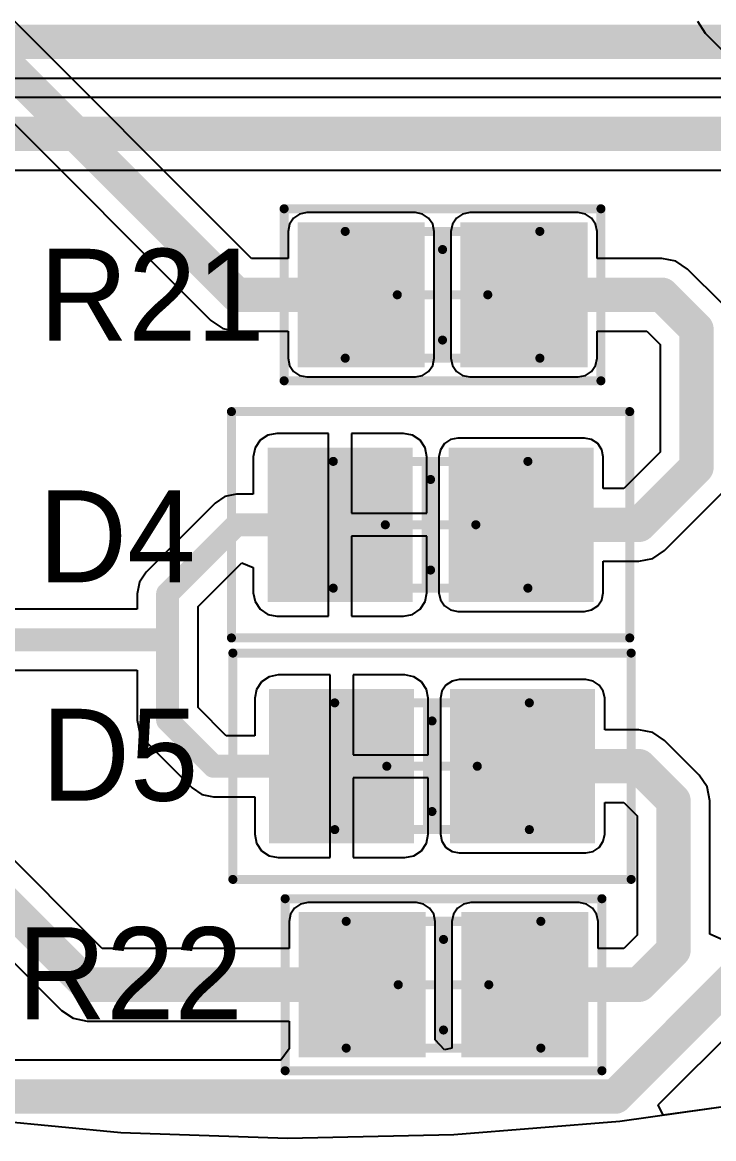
# Model space of a CAD drawing. Header units: millimetres. Extents: x 0.11 to 2.34, y 0.1 to 2.58.
# Drawn here: x 1.2268 to 1.5275, y 0.0981 to 0.5835 of the extents above; entities that cross this region are included whole.
import ezdxf

# ---------------------------------------------------------------- set-up
doc = ezdxf.new("R2010")
doc.units = ezdxf.units.MM
doc.header["$MEASUREMENT"] = 0
for name, color, linetype in [('BottomLayer', 5, 'Continuous'), ('Mechanical13', 56, 'Continuous'), ('Mechanical15', 56, 'Continuous'), ('TopLayer', 1, 'Continuous'), ('TopOverlay', 2, 'Continuous'), ('TopPaste', 8, 'Continuous'), ('TopSolder', 216, 'Continuous')]:
    doc.layers.add(name, color=color, linetype=linetype)

# ---------------------------------------------------------------- blocks, each defined once
blk = doc.blocks.new('6_0805_N_48')
at = {"layer": 'Mechanical13', "const_width": 0.00394}
for points in [[(-0.04232, 0.02756), (-0.04232, -0.02756)], [(0.04232, 0.02756), (-0.04232, 0.02756)], [(0.04232, 0.02756), (0.04232, -0.02756)], [(0.04232, -0.02756), (-0.04232, -0.02756)]]:
    blk.add_lwpolyline(points, dxfattribs=at)
at = {"layer": 'Mechanical13', "const_width": 0.00197}
for points in [[(-0.04331, 0.02756, 1), (-0.04134, 0.02756, 1)], [(-0.04331, 0.02756, 1), (-0.04134, 0.02756, 1)], [(0.04134, 0.02756, 1), (0.04331, 0.02756, 1)], [(0.04134, 0.02756, 1), (0.04331, 0.02756, 1)], [(-0.04331, -0.02756, 1), (-0.04134, -0.02756, 1)], [(-0.04331, -0.02756, 1), (-0.04134, -0.02756, 1)], [(0.04134, -0.02756, 1), (0.04331, -0.02756, 1)], [(0.04134, -0.02756, 1), (0.04331, -0.02756, 1)]]:
    blk.add_lwpolyline(points, format="xyb", close=True, dxfattribs=at)
at = {"layer": 'Mechanical15', "const_width": 0.00394}
for points in [[(-0.0689, 0.0374), (-0.0689, -0.0374)], [(0.0689, 0.0374), (-0.0689, 0.0374)], [(0.0689, 0.0374), (0.0689, -0.0374)], [(0, 0.01969), (0, -0.01969)], [(0.01969, 0), (-0.01969, 0)], [(0.0689, -0.0374), (-0.0689, -0.0374)]]:
    blk.add_lwpolyline(points, dxfattribs=at)
at = {"layer": 'Mechanical15', "const_width": 0.00197}
for points in [[(-0.06988, 0.0374, 1), (-0.06791, 0.0374, 1)], [(-0.06988, 0.0374, 1), (-0.06791, 0.0374, 1)], [(0.06791, 0.0374, 1), (0.06988, 0.0374, 1)], [(0.06791, 0.0374, 1), (0.06988, 0.0374, 1)], [(-0.00098, 0.01969, 1), (0.00098, 0.01969, 1)], [(-0.02067, 0, 1), (-0.0187, 0, 1)], [(0.0187, 0, 1), (0.02067, 0, 1)], [(-0.00098, -0.01969, 1), (0.00098, -0.01969, 1)], [(-0.06988, -0.0374, 1), (-0.06791, -0.0374, 1)], [(-0.06988, -0.0374, 1), (-0.06791, -0.0374, 1)], [(0.06791, -0.0374, 1), (0.06988, -0.0374, 1)], [(0.06791, -0.0374, 1), (0.06988, -0.0374, 1)]]:
    blk.add_lwpolyline(points, format="xyb", close=True, dxfattribs=at)
at = {"layer": 'TopLayer'}
for points in [[(-0.01181, -0.02756), (-0.01181, 0.02756), (-0.05906, -0.02756), (-0.05906, 0.02756)], [(0.05906, -0.02756), (0.05906, 0.02756), (0.01181, -0.02756), (0.01181, 0.02756)]]:
    blk.add_solid(points, dxfattribs=at)
at = {"layer": 'TopOverlay', "const_width": 0.00787}
blk.add_lwpolyline([(0, 0.02362), (0, -0.02362)], dxfattribs=at)
at = {"layer": 'TopOverlay', "const_width": 0.00394}
for points in [[(-0.00197, 0.02362, 1), (0.00197, 0.02362, 1)], [(-0.00197, -0.02362, 1), (0.00197, -0.02362, 1)]]:
    blk.add_lwpolyline(points, format="xyb", close=True, dxfattribs=at)
at = {"layer": 'TopPaste'}
for points in [[(-0.01181, -0.02756), (-0.01181, 0.02756), (-0.05906, -0.02756), (-0.05906, 0.02756)], [(0.05906, -0.02756), (0.05906, 0.02756), (0.01181, -0.02756), (0.01181, 0.02756)]]:
    blk.add_solid(points, dxfattribs=at)
at = {"layer": 'TopSolder'}
for points in [[(-0.00781, -0.03156), (-0.00781, 0.03156), (-0.06305, -0.03156), (-0.06305, 0.03156)], [(0.06306, -0.03156), (0.06306, 0.03156), (0.00781, -0.03156), (0.00781, 0.03156)]]:
    blk.add_solid(points, dxfattribs=at)
blk = doc.blocks.new('6_0805_N_49')
at = {"layer": 'Mechanical13', "const_width": 0.00394}
for points in [[(-0.04232, 0.02756), (-0.04232, -0.02756)], [(0.04232, 0.02756), (-0.04232, 0.02756)], [(0.04232, 0.02756), (0.04232, -0.02756)], [(0.04232, -0.02756), (-0.04232, -0.02756)]]:
    blk.add_lwpolyline(points, dxfattribs=at)
at = {"layer": 'Mechanical13', "const_width": 0.00197}
for points in [[(-0.04331, 0.02756, 1), (-0.04134, 0.02756, 1)], [(-0.04331, 0.02756, 1), (-0.04134, 0.02756, 1)], [(0.04134, 0.02756, 1), (0.04331, 0.02756, 1)], [(0.04134, 0.02756, 1), (0.04331, 0.02756, 1)], [(-0.04331, -0.02756, 1), (-0.04134, -0.02756, 1)], [(-0.04331, -0.02756, 1), (-0.04134, -0.02756, 1)], [(0.04134, -0.02756, 1), (0.04331, -0.02756, 1)], [(0.04134, -0.02756, 1), (0.04331, -0.02756, 1)]]:
    blk.add_lwpolyline(points, format="xyb", close=True, dxfattribs=at)
at = {"layer": 'Mechanical15', "const_width": 0.00394}
for points in [[(-0.0689, 0.0374), (-0.0689, -0.0374)], [(0.0689, 0.0374), (-0.0689, 0.0374)], [(0.0689, 0.0374), (0.0689, -0.0374)], [(0, 0.01969), (0, -0.01969)], [(0.01969, 0), (-0.01969, 0)], [(0.0689, -0.0374), (-0.0689, -0.0374)]]:
    blk.add_lwpolyline(points, dxfattribs=at)
at = {"layer": 'Mechanical15', "const_width": 0.00197}
for points in [[(-0.06988, 0.0374, 1), (-0.06791, 0.0374, 1)], [(-0.06988, 0.0374, 1), (-0.06791, 0.0374, 1)], [(0.06791, 0.0374, 1), (0.06988, 0.0374, 1)], [(0.06791, 0.0374, 1), (0.06988, 0.0374, 1)], [(-0.00098, 0.01969, 1), (0.00098, 0.01969, 1)], [(-0.02067, 0, 1), (-0.0187, 0, 1)], [(0.0187, 0, 1), (0.02067, 0, 1)], [(-0.00098, -0.01969, 1), (0.00098, -0.01969, 1)], [(-0.06988, -0.0374, 1), (-0.06791, -0.0374, 1)], [(-0.06988, -0.0374, 1), (-0.06791, -0.0374, 1)], [(0.06791, -0.0374, 1), (0.06988, -0.0374, 1)], [(0.06791, -0.0374, 1), (0.06988, -0.0374, 1)]]:
    blk.add_lwpolyline(points, format="xyb", close=True, dxfattribs=at)
at = {"layer": 'TopLayer'}
for points in [[(-0.01181, -0.02756), (-0.01181, 0.02756), (-0.05906, -0.02756), (-0.05906, 0.02756)], [(0.05906, -0.02756), (0.05906, 0.02756), (0.01181, -0.02756), (0.01181, 0.02756)]]:
    blk.add_solid(points, dxfattribs=at)
at = {"layer": 'TopOverlay', "const_width": 0.00787}
blk.add_lwpolyline([(0, 0.02362), (0, -0.02362)], dxfattribs=at)
at = {"layer": 'TopOverlay', "const_width": 0.00394}
for points in [[(-0.00197, 0.02362, 1), (0.00197, 0.02362, 1)], [(-0.00197, -0.02362, 1), (0.00197, -0.02362, 1)]]:
    blk.add_lwpolyline(points, format="xyb", close=True, dxfattribs=at)
at = {"layer": 'TopPaste'}
for points in [[(-0.01181, -0.02756), (-0.01181, 0.02756), (-0.05906, -0.02756), (-0.05906, 0.02756)], [(0.05906, -0.02756), (0.05906, 0.02756), (0.01181, -0.02756), (0.01181, 0.02756)]]:
    blk.add_solid(points, dxfattribs=at)
at = {"layer": 'TopSolder'}
for points in [[(-0.00781, -0.03156), (-0.00781, 0.03156), (-0.06305, -0.03156), (-0.06305, 0.03156)], [(0.06306, -0.03156), (0.06306, 0.03156), (0.00781, -0.03156), (0.00781, 0.03156)]]:
    blk.add_solid(points, dxfattribs=at)
blk = doc.blocks.new('6_0805_M_58')
at = {"layer": 'Mechanical13', "const_width": 0.00394}
for points in [[(-0.04232, 0.02756), (-0.04232, -0.02756)], [(0.04232, 0.02756), (-0.04232, 0.02756)], [(0.04232, 0.02756), (0.04232, -0.02756)], [(0.04232, -0.02756), (-0.04232, -0.02756)]]:
    blk.add_lwpolyline(points, dxfattribs=at)
at = {"layer": 'Mechanical13', "const_width": 0.00197}
for points in [[(-0.04331, 0.02756, 1), (-0.04134, 0.02756, 1)], [(-0.04331, 0.02756, 1), (-0.04134, 0.02756, 1)], [(0.04134, 0.02756, 1), (0.04331, 0.02756, 1)], [(0.04134, 0.02756, 1), (0.04331, 0.02756, 1)], [(-0.04331, -0.02756, 1), (-0.04134, -0.02756, 1)], [(-0.04331, -0.02756, 1), (-0.04134, -0.02756, 1)], [(0.04134, -0.02756, 1), (0.04331, -0.02756, 1)], [(0.04134, -0.02756, 1), (0.04331, -0.02756, 1)]]:
    blk.add_lwpolyline(points, format="xyb", close=True, dxfattribs=at)
at = {"layer": 'Mechanical15', "const_width": 0.00394}
for points in [[(-0.08661, 0.04921), (-0.08661, -0.04921)], [(0.08661, 0.04921), (-0.08661, 0.04921)], [(0.08661, 0.04921), (0.08661, -0.04921)], [(0, 0.01969), (0, -0.01969)], [(0.01969, 0), (-0.01969, 0)], [(0.08661, -0.04921), (-0.08661, -0.04921)]]:
    blk.add_lwpolyline(points, dxfattribs=at)
at = {"layer": 'Mechanical15', "const_width": 0.00197}
for points in [[(-0.0876, 0.04921, 1), (-0.08563, 0.04921, 1)], [(-0.0876, 0.04921, 1), (-0.08563, 0.04921, 1)], [(0.08563, 0.04921, 1), (0.0876, 0.04921, 1)], [(0.08563, 0.04921, 1), (0.0876, 0.04921, 1)], [(-0.00098, 0.01969, 1), (0.00098, 0.01969, 1)], [(-0.02067, 0, 1), (-0.0187, 0, 1)], [(0.0187, 0, 1), (0.02067, 0, 1)], [(-0.00098, -0.01969, 1), (0.00098, -0.01969, 1)], [(-0.0876, -0.04921, 1), (-0.08563, -0.04921, 1)], [(-0.0876, -0.04921, 1), (-0.08563, -0.04921, 1)], [(0.08563, -0.04921, 1), (0.0876, -0.04921, 1)], [(0.08563, -0.04921, 1), (0.0876, -0.04921, 1)]]:
    blk.add_lwpolyline(points, format="xyb", close=True, dxfattribs=at)
at = {"layer": 'TopLayer'}
for points in [[(-0.01181, -0.02953), (-0.01181, 0.02953), (-0.06693, -0.02953), (-0.06693, 0.02953)], [(0.06693, -0.02953), (0.06693, 0.02953), (0.01181, -0.02953), (0.01181, 0.02953)]]:
    blk.add_solid(points, dxfattribs=at)
at = {"layer": 'TopOverlay', "const_width": 0.00787}
blk.add_lwpolyline([(0, 0.02559), (0, -0.02559)], dxfattribs=at)
at = {"layer": 'TopOverlay', "const_width": 0.00394}
for points in [[(-0.00197, 0.02559, 1), (0.00197, 0.02559, 1)], [(-0.00197, -0.02559, 1), (0.00197, -0.02559, 1)]]:
    blk.add_lwpolyline(points, format="xyb", close=True, dxfattribs=at)
at = {"layer": 'TopPaste'}
for points in [[(-0.01181, -0.02953), (-0.01181, 0.02953), (-0.06693, -0.02953), (-0.06693, 0.02953)], [(0.06693, -0.02953), (0.06693, 0.02953), (0.01181, -0.02953), (0.01181, 0.02953)]]:
    blk.add_solid(points, dxfattribs=at)
at = {"layer": 'TopSolder'}
for points in [[(-0.00781, -0.03353), (-0.00781, 0.03353), (-0.07093, -0.03353), (-0.07093, 0.03353)], [(0.07093, -0.03353), (0.07093, 0.03353), (0.00781, -0.03353), (0.00781, 0.03353)]]:
    blk.add_solid(points, dxfattribs=at)
blk = doc.blocks.new('6_0805_M_59')
at = {"layer": 'Mechanical13', "const_width": 0.00394}
for points in [[(-0.04232, 0.02756), (-0.04232, -0.02756)], [(0.04232, 0.02756), (-0.04232, 0.02756)], [(0.04232, 0.02756), (0.04232, -0.02756)], [(0.04232, -0.02756), (-0.04232, -0.02756)]]:
    blk.add_lwpolyline(points, dxfattribs=at)
at = {"layer": 'Mechanical13', "const_width": 0.00197}
for points in [[(-0.04331, 0.02756, 1), (-0.04134, 0.02756, 1)], [(-0.04331, 0.02756, 1), (-0.04134, 0.02756, 1)], [(0.04134, 0.02756, 1), (0.04331, 0.02756, 1)], [(0.04134, 0.02756, 1), (0.04331, 0.02756, 1)], [(-0.04331, -0.02756, 1), (-0.04134, -0.02756, 1)], [(-0.04331, -0.02756, 1), (-0.04134, -0.02756, 1)], [(0.04134, -0.02756, 1), (0.04331, -0.02756, 1)], [(0.04134, -0.02756, 1), (0.04331, -0.02756, 1)]]:
    blk.add_lwpolyline(points, format="xyb", close=True, dxfattribs=at)
at = {"layer": 'Mechanical15', "const_width": 0.00394}
for points in [[(-0.08661, 0.04921), (-0.08661, -0.04921)], [(0.08661, 0.04921), (-0.08661, 0.04921)], [(0.08661, 0.04921), (0.08661, -0.04921)], [(0, 0.01969), (0, -0.01969)], [(0.01969, 0), (-0.01969, 0)], [(0.08661, -0.04921), (-0.08661, -0.04921)]]:
    blk.add_lwpolyline(points, dxfattribs=at)
at = {"layer": 'Mechanical15', "const_width": 0.00197}
for points in [[(-0.0876, 0.04921, 1), (-0.08563, 0.04921, 1)], [(-0.0876, 0.04921, 1), (-0.08563, 0.04921, 1)], [(0.08563, 0.04921, 1), (0.0876, 0.04921, 1)], [(0.08563, 0.04921, 1), (0.0876, 0.04921, 1)], [(-0.00098, 0.01969, 1), (0.00098, 0.01969, 1)], [(-0.02067, 0, 1), (-0.0187, 0, 1)], [(0.0187, 0, 1), (0.02067, 0, 1)], [(-0.00098, -0.01969, 1), (0.00098, -0.01969, 1)], [(-0.0876, -0.04921, 1), (-0.08563, -0.04921, 1)], [(-0.0876, -0.04921, 1), (-0.08563, -0.04921, 1)], [(0.08563, -0.04921, 1), (0.0876, -0.04921, 1)], [(0.08563, -0.04921, 1), (0.0876, -0.04921, 1)]]:
    blk.add_lwpolyline(points, format="xyb", close=True, dxfattribs=at)
at = {"layer": 'TopLayer'}
for points in [[(-0.01181, -0.02953), (-0.01181, 0.02953), (-0.06693, -0.02953), (-0.06693, 0.02953)], [(0.06693, -0.02953), (0.06693, 0.02953), (0.01181, -0.02953), (0.01181, 0.02953)]]:
    blk.add_solid(points, dxfattribs=at)
at = {"layer": 'TopOverlay', "const_width": 0.00787}
blk.add_lwpolyline([(0, 0.02559), (0, -0.02559)], dxfattribs=at)
at = {"layer": 'TopOverlay', "const_width": 0.00394}
for points in [[(-0.00197, 0.02559, 1), (0.00197, 0.02559, 1)], [(-0.00197, -0.02559, 1), (0.00197, -0.02559, 1)]]:
    blk.add_lwpolyline(points, format="xyb", close=True, dxfattribs=at)
at = {"layer": 'TopPaste'}
for points in [[(-0.01181, -0.02953), (-0.01181, 0.02953), (-0.06693, -0.02953), (-0.06693, 0.02953)], [(0.06693, -0.02953), (0.06693, 0.02953), (0.01181, -0.02953), (0.01181, 0.02953)]]:
    blk.add_solid(points, dxfattribs=at)
at = {"layer": 'TopSolder'}
for points in [[(-0.00781, -0.03353), (-0.00781, 0.03353), (-0.07093, -0.03353), (-0.07093, 0.03353)], [(0.07093, -0.03353), (0.07093, 0.03353), (0.00781, -0.03353), (0.00781, 0.03353)]]:
    blk.add_solid(points, dxfattribs=at)

msp = doc.modelspace()

# ---------------------------------------------------------------- linework, layer by layer
at = {"layer": 'BottomLayer'}
for p, q in [((1.18933, 0.5592), (1.635, 0.5592)), ((1.65345, 0.5508), (1.19, 0.5508)), ((1.18917, 0.5192), (1.66, 0.5192)), ((1.5585, 0.11566), (1.48674, 0.10558)), ((1.26965, 0.10063), (1.19751, 0.10743)), ((1.48674, 0.10558), (1.41452, 0.09971)), ((1.34207, 0.09806), (1.26965, 0.10063)), ((1.41452, 0.09971), (1.34207, 0.09806))]:
    msp.add_line(p, q, dxfattribs=at)
at = {"layer": 'BottomLayer', "const_width": 0.015}
for points in [[(1.17728, 0.575), (1.635, 0.575)], [(1.16, 0.535), (1.66, 0.535)]]:
    msp.add_lwpolyline(points, dxfattribs=at)
at = {"layer": 'TopLayer'}
for p, q in [((1.32655, 0.4808), (1.12805, 0.6793)), ((1.10107, 0.66158), (1.30883, 0.45383)), ((1.5204, 0.58395), (1.52383, 0.57882)), ((1.52383, 0.57882), (1.6292, 0.47345)), ((1.34739, 0.50009), (1.34474, 0.49833)), ((1.35051, 0.50072), (1.34739, 0.50009)), ((1.39776, 0.50072), (1.35051, 0.50072)), ((1.40088, 0.50009), (1.39776, 0.50072)), ((1.40352, 0.49833), (1.40088, 0.50009)), ((1.41826, 0.50009), (1.41561, 0.49833)), ((1.42138, 0.50072), (1.41826, 0.50009)), ((1.46862, 0.50072), (1.42138, 0.50072)), ((1.47174, 0.50009), (1.46862, 0.50072)), ((1.47439, 0.49833), (1.47174, 0.50009)), ((1.34298, 0.49568), (1.34236, 0.49256)), ((1.34474, 0.49833), (1.34298, 0.49568)), ((1.40529, 0.49568), (1.40352, 0.49833)), ((1.40591, 0.49256), (1.40529, 0.49568)), ((1.41384, 0.49568), (1.41322, 0.49256)), ((1.41561, 0.49833), (1.41384, 0.49568)), ((1.47616, 0.49568), (1.47439, 0.49833)), ((1.47678, 0.49256), (1.47616, 0.49568)), ((1.34236, 0.49256), (1.34236, 0.4808)), ((1.40591, 0.43744), (1.40591, 0.49256)), ((1.41322, 0.49256), (1.41322, 0.43744)), ((1.47678, 0.4808), (1.47678, 0.49256)), ((1.34236, 0.4808), (1.32655, 0.4808)), ((1.505, 0.4808), (1.47678, 0.4808)), ((1.51105, 0.4796), (1.505, 0.4808)), ((1.51617, 0.47617), (1.51105, 0.4796)), ((1.53117, 0.46117), (1.51617, 0.47617)), ((1.30883, 0.45383), (1.31395, 0.4504)), ((1.31395, 0.4504), (1.32, 0.4492)), ((1.32, 0.4492), (1.34236, 0.4492)), ((1.34236, 0.4492), (1.34236, 0.43744)), ((1.47678, 0.43744), (1.47678, 0.4492)), ((1.47678, 0.4492), (1.49845, 0.4492)), ((1.49845, 0.4492), (1.5042, 0.44345)), ((1.5042, 0.44345), (1.5042, 0.39655)), ((1.34236, 0.43744), (1.34298, 0.43432)), ((1.40529, 0.43432), (1.40591, 0.43744)), ((1.41322, 0.43744), (1.41384, 0.43432)), ((1.47616, 0.43432), (1.47678, 0.43744)), ((1.34298, 0.43432), (1.34474, 0.43167)), ((1.40352, 0.43167), (1.40529, 0.43432)), ((1.41384, 0.43432), (1.41561, 0.43167)), ((1.47439, 0.43167), (1.47616, 0.43432)), ((1.34474, 0.43167), (1.34739, 0.42991)), ((1.34739, 0.42991), (1.35051, 0.42928)), ((1.35051, 0.42928), (1.39776, 0.42928)), ((1.39776, 0.42928), (1.40088, 0.42991)), ((1.40088, 0.42991), (1.40352, 0.43167)), ((1.41561, 0.43167), (1.41826, 0.42991)), ((1.41826, 0.42991), (1.42138, 0.42928)), ((1.42138, 0.42928), (1.46862, 0.42928)), ((1.46862, 0.42928), (1.47174, 0.42991)), ((1.47174, 0.42991), (1.47439, 0.43167)), ((1.33354, 0.40395), (1.33023, 0.40174)), ((1.33744, 0.40472), (1.33354, 0.40395)), ((1.36, 0.40472), (1.33744, 0.40472)), ((1.36, 0.365), (1.36, 0.40472)), ((1.39256, 0.40472), (1.37, 0.40472)), ((1.37, 0.40472), (1.37, 0.37)), ((1.39646, 0.40395), (1.39256, 0.40472)), ((1.39977, 0.40174), (1.39646, 0.40395)), ((1.32802, 0.39843), (1.32725, 0.39453)), ((1.33023, 0.40174), (1.32802, 0.39843)), ((1.40198, 0.39843), (1.39977, 0.40174)), ((1.40275, 0.39453), (1.40198, 0.39843)), ((1.41041, 0.4003), (1.40865, 0.39765)), ((1.41306, 0.40206), (1.41041, 0.4003)), ((1.41618, 0.40268), (1.41306, 0.40206)), ((1.4713, 0.40268), (1.41618, 0.40268)), ((1.47442, 0.40206), (1.4713, 0.40268)), ((1.47707, 0.4003), (1.47442, 0.40206)), ((1.47883, 0.39765), (1.47707, 0.4003)), ((1.32725, 0.39453), (1.32725, 0.37825)), ((1.40275, 0.37), (1.40275, 0.39453)), ((1.40865, 0.39765), (1.40802, 0.39453)), ((1.40802, 0.39453), (1.40802, 0.33547)), ((1.47946, 0.39453), (1.47883, 0.39765)), ((1.47946, 0.3808), (1.47946, 0.39453)), ((1.5042, 0.39655), (1.48845, 0.3808)), ((1.48845, 0.3808), (1.47946, 0.3808)), ((1.50617, 0.35383), (1.53117, 0.37883)), ((1.31063, 0.37437), (1.28063, 0.34437)), ((1.31493, 0.37725), (1.31063, 0.37437)), ((1.32, 0.37825), (1.31493, 0.37725)), ((1.32725, 0.37825), (1.32, 0.37825)), ((1.37, 0.37), (1.40275, 0.37)), ((1.36, 0.32528), (1.36, 0.365)), ((1.40275, 0.36), (1.37, 0.36)), ((1.37, 0.36), (1.37, 0.32528)), ((1.40275, 0.33547), (1.40275, 0.36)), ((1.495, 0.3492), (1.50105, 0.3504)), ((1.50105, 0.3504), (1.50617, 0.35383)), ((1.30325, 0.32951), (1.32225, 0.3485)), ((1.32225, 0.3485), (1.32725, 0.34643)), ((1.32725, 0.34643), (1.32725, 0.33547)), ((1.47946, 0.33547), (1.47946, 0.3492)), ((1.47946, 0.3492), (1.495, 0.3492)), ((1.27775, 0.34007), (1.27675, 0.335)), ((1.28063, 0.34437), (1.27775, 0.34007)), ((1.27675, 0.335), (1.27675, 0.32825)), ((1.32725, 0.33547), (1.32802, 0.33157)), ((1.40198, 0.33157), (1.40275, 0.33547)), ((1.40802, 0.33547), (1.40865, 0.33235)), ((1.47883, 0.33235), (1.47946, 0.33547)), ((1.32802, 0.33157), (1.33023, 0.32826)), ((1.39977, 0.32826), (1.40198, 0.33157)), ((1.40865, 0.33235), (1.41041, 0.3297)), ((1.47707, 0.3297), (1.47883, 0.33235)), ((1.27675, 0.32825), (1.21434, 0.32825)), ((1.30325, 0.28549), (1.30325, 0.32951)), ((1.33023, 0.32826), (1.33354, 0.32605)), ((1.33354, 0.32605), (1.33744, 0.32528)), ((1.33744, 0.32528), (1.36, 0.32528)), ((1.37, 0.32528), (1.39256, 0.32528)), ((1.39256, 0.32528), (1.39646, 0.32605)), ((1.39646, 0.32605), (1.39977, 0.32826)), ((1.41041, 0.3297), (1.41306, 0.32794)), ((1.41306, 0.32794), (1.41618, 0.32732)), ((1.41618, 0.32732), (1.4713, 0.32732)), ((1.4713, 0.32732), (1.47442, 0.32794)), ((1.47442, 0.32794), (1.47707, 0.3297)), ((1.07059, 0.30175), (1.27675, 0.30175)), ((1.27675, 0.30175), (1.27675, 0.28)), ((1.33086, 0.29674), (1.32865, 0.29343)), ((1.33417, 0.29895), (1.33086, 0.29674)), ((1.33807, 0.29972), (1.33417, 0.29895)), ((1.36063, 0.29972), (1.33807, 0.29972)), ((1.36063, 0.26), (1.36063, 0.29972)), ((1.39319, 0.29972), (1.37063, 0.29972)), ((1.37063, 0.29972), (1.37063, 0.265)), ((1.39709, 0.29895), (1.39319, 0.29972)), ((1.4004, 0.29674), (1.39709, 0.29895)), ((1.40261, 0.29343), (1.4004, 0.29674)), ((1.41369, 0.29706), (1.41104, 0.2953)), ((1.41681, 0.29768), (1.41369, 0.29706)), ((1.47193, 0.29768), (1.41681, 0.29768)), ((1.47505, 0.29706), (1.47193, 0.29768)), ((1.4777, 0.2953), (1.47505, 0.29706)), ((1.32865, 0.29343), (1.32787, 0.28953)), ((1.40338, 0.28953), (1.40261, 0.29343)), ((1.40928, 0.29265), (1.40865, 0.28953)), ((1.41104, 0.2953), (1.40928, 0.29265)), ((1.47946, 0.29265), (1.4777, 0.2953)), ((1.48009, 0.28953), (1.47946, 0.29265)), ((1.32787, 0.28953), (1.32787, 0.27325)), ((1.40338, 0.265), (1.40338, 0.28953)), ((1.40865, 0.28953), (1.40865, 0.23047)), ((1.48009, 0.2758), (1.48009, 0.28953)), ((1.31549, 0.27325), (1.30325, 0.28549)), ((1.27675, 0.28), (1.27775, 0.27493)), ((1.26155, 0.1808), (1.16617, 0.27617)), ((1.27775, 0.27493), (1.28063, 0.27063)), ((1.32787, 0.27325), (1.31549, 0.27325)), ((1.495, 0.2758), (1.48009, 0.2758)), ((1.50105, 0.2746), (1.495, 0.2758)), ((1.50617, 0.27117), (1.50105, 0.2746)), ((1.28063, 0.27063), (1.30063, 0.25063)), ((1.52117, 0.25617), (1.50617, 0.27117)), ((1.37063, 0.265), (1.40338, 0.265)), ((1.36063, 0.22028), (1.36063, 0.26)), ((1.40338, 0.255), (1.37063, 0.255)), ((1.37063, 0.255), (1.37063, 0.22028)), ((1.40338, 0.23047), (1.40338, 0.255)), ((1.5246, 0.25105), (1.52117, 0.25617)), ((1.14845, 0.2492), (1.24383, 0.15382)), ((1.30063, 0.25063), (1.30493, 0.24775)), ((1.30493, 0.24775), (1.31, 0.24675)), ((1.5258, 0.245), (1.5246, 0.25105)), ((1.31, 0.24675), (1.32787, 0.24675)), ((1.32787, 0.24675), (1.32787, 0.23047)), ((1.48009, 0.23047), (1.48009, 0.2442)), ((1.48009, 0.2442), (1.48845, 0.2442)), ((1.48845, 0.2442), (1.4942, 0.23845)), ((1.5258, 0.18694), (1.5258, 0.245)), ((1.4942, 0.23845), (1.4942, 0.18655)), ((1.32787, 0.23047), (1.32865, 0.22657)), ((1.40261, 0.22657), (1.40338, 0.23047)), ((1.40865, 0.23047), (1.40928, 0.22735)), ((1.47946, 0.22735), (1.48009, 0.23047)), ((1.50334, 0.1127), (1.61983, 0.2292)), ((1.32865, 0.22657), (1.33086, 0.22326)), ((1.4004, 0.22326), (1.40261, 0.22657)), ((1.40928, 0.22735), (1.41104, 0.2247)), ((1.41104, 0.2247), (1.41369, 0.22294)), ((1.47505, 0.22294), (1.4777, 0.2247)), ((1.4777, 0.2247), (1.47946, 0.22735)), ((1.33086, 0.22326), (1.33417, 0.22105)), ((1.33417, 0.22105), (1.33807, 0.22028)), ((1.33807, 0.22028), (1.36063, 0.22028)), ((1.37063, 0.22028), (1.39319, 0.22028)), ((1.39319, 0.22028), (1.39709, 0.22105)), ((1.39709, 0.22105), (1.4004, 0.22326)), ((1.41369, 0.22294), (1.41681, 0.22232)), ((1.41681, 0.22232), (1.47193, 0.22232)), ((1.47193, 0.22232), (1.47505, 0.22294)), ((1.34782, 0.20009), (1.34518, 0.19833)), ((1.35094, 0.20072), (1.34782, 0.20009)), ((1.39819, 0.20072), (1.35094, 0.20072)), ((1.40131, 0.20009), (1.39819, 0.20072)), ((1.40396, 0.19833), (1.40131, 0.20009)), ((1.41869, 0.20009), (1.41604, 0.19833)), ((1.42181, 0.20072), (1.41869, 0.20009)), ((1.46905, 0.20072), (1.42181, 0.20072)), ((1.47218, 0.20009), (1.46905, 0.20072)), ((1.47482, 0.19833), (1.47218, 0.20009)), ((1.34341, 0.19568), (1.34279, 0.19256)), ((1.34518, 0.19833), (1.34341, 0.19568)), ((1.40572, 0.19568), (1.40396, 0.19833)), ((1.40635, 0.19256), (1.40572, 0.19568)), ((1.41428, 0.19568), (1.41365, 0.19256)), ((1.41604, 0.19833), (1.41428, 0.19568)), ((1.47659, 0.19568), (1.47482, 0.19833)), ((1.47721, 0.19256), (1.47659, 0.19568)), ((1.34279, 0.19256), (1.34279, 0.1808)), ((1.40635, 0.14101), (1.40635, 0.19256)), ((1.41365, 0.19256), (1.41365, 0.13744)), ((1.47721, 0.1808), (1.47721, 0.19256)), ((1.4942, 0.18655), (1.48845, 0.1808)), ((1.5308, 0.18487), (1.5258, 0.18694)), ((1.34279, 0.1808), (1.26155, 0.1808)), ((1.48845, 0.1808), (1.47721, 0.1808)), ((1.24383, 0.15382), (1.24895, 0.1504)), ((1.24895, 0.1504), (1.255, 0.1492)), ((1.255, 0.1492), (1.34279, 0.1492)), ((1.34279, 0.1492), (1.34279, 0.13744)), ((1.41047, 0.13667), (1.40635, 0.14101)), ((1.34284, 0.13716), (1.33929, 0.13216)), ((1.34279, 0.13744), (1.34284, 0.13716)), ((1.41365, 0.13744), (1.41047, 0.13667)), ((1.33929, 0.13216), (1.20791, 0.13216)), ((1.50557, 0.10823), (1.50334, 0.1127)), ((1.5585, 0.11566), (1.50557, 0.10823))]:
    msp.add_line(p, q, dxfattribs=at)
for points, const_width in [([(1.11224, 0.67276), (1.32, 0.465)], 0.015), ([(1.32, 0.465), (1.37413, 0.465)], 0.015), ([(1.445, 0.465), (1.505, 0.465)], 0.015), ([(1.505, 0.465), (1.52, 0.45)], 0.015), ([(1.52, 0.39), (1.52, 0.45)], 0.015), ([(1.495, 0.365), (1.52, 0.39)], 0.015), ([(1.29, 0.335), (1.32, 0.365)], 0.01), ([(1.32, 0.365), (1.365, 0.365)], 0.01), ([(1.44374, 0.365), (1.495, 0.365)], 0.015), ([(1.29, 0.315), (1.29, 0.335)], 0.01), ([(1.19, 0.315), (1.29, 0.315)], 0.01), ([(1.29, 0.28), (1.29, 0.315)], 0.01), ([(1.29, 0.28), (1.31, 0.26)], 0.01), ([(1.155, 0.265), (1.255, 0.165)], 0.015), ([(1.44437, 0.26), (1.495, 0.26)], 0.015), ([(1.495, 0.26), (1.51, 0.245)], 0.015), ([(1.31, 0.26), (1.36563, 0.26)], 0.01), ([(1.48465, 0.11636), (1.61329, 0.245)], 0.015), ([(1.51, 0.18), (1.51, 0.245)], 0.015), ([(1.495, 0.165), (1.51, 0.18)], 0.015), ([(1.255, 0.165), (1.37457, 0.165)], 0.015), ([(1.44543, 0.165), (1.495, 0.165)], 0.015), ([(1.20136, 0.11636), (1.48465, 0.11636)], 0.015)]:
    msp.add_lwpolyline(points, dxfattribs=dict(at, const_width=const_width))
for points, const_width in [([(1.31625, 0.465, 1), (1.32375, 0.465, 1)], 0.0075), ([(1.31625, 0.465, 1), (1.32375, 0.465, 1)], 0.0075), ([(1.37038, 0.465, 1), (1.37788, 0.465, 1)], 0.0075), ([(1.44125, 0.465, 1), (1.44875, 0.465, 1)], 0.0075), ([(1.50125, 0.465, 1), (1.50875, 0.465, 1)], 0.0075), ([(1.50125, 0.465, 1), (1.50875, 0.465, 1)], 0.0075), ([(1.51625, 0.45, 1), (1.52375, 0.45, 1)], 0.0075), ([(1.51625, 0.45, 1), (1.52375, 0.45, 1)], 0.0075), ([(1.51625, 0.39, 1), (1.52375, 0.39, 1)], 0.0075), ([(1.51625, 0.39, 1), (1.52375, 0.39, 1)], 0.0075), ([(1.3175, 0.365, 1), (1.3225, 0.365, 1)], 0.005), ([(1.3175, 0.365, 1), (1.3225, 0.365, 1)], 0.005), ([(1.3625, 0.365, 1), (1.3675, 0.365, 1)], 0.005), ([(1.43999, 0.365, 1), (1.44749, 0.365, 1)], 0.0075), ([(1.49125, 0.365, 1), (1.49875, 0.365, 1)], 0.0075), ([(1.49125, 0.365, 1), (1.49875, 0.365, 1)], 0.0075), ([(1.2875, 0.335, 1), (1.2925, 0.335, 1)], 0.005), ([(1.2875, 0.335, 1), (1.2925, 0.335, 1)], 0.005), ([(1.2875, 0.315, 1), (1.2925, 0.315, 1)], 0.005), ([(1.2875, 0.315, 1), (1.2925, 0.315, 1)], 0.005), ([(1.2875, 0.315, 1), (1.2925, 0.315, 1)], 0.005), ([(1.2875, 0.28, 1), (1.2925, 0.28, 1)], 0.005), ([(1.2875, 0.28, 1), (1.2925, 0.28, 1)], 0.005), ([(1.44062, 0.26, 1), (1.44812, 0.26, 1)], 0.0075), ([(1.49125, 0.26, 1), (1.49875, 0.26, 1)], 0.0075), ([(1.49125, 0.26, 1), (1.49875, 0.26, 1)], 0.0075), ([(1.3075, 0.26, 1), (1.3125, 0.26, 1)], 0.005), ([(1.3075, 0.26, 1), (1.3125, 0.26, 1)], 0.005), ([(1.36313, 0.26, 1), (1.36813, 0.26, 1)], 0.005), ([(1.50625, 0.245, 1), (1.51375, 0.245, 1)], 0.0075), ([(1.50625, 0.245, 1), (1.51375, 0.245, 1)], 0.0075), ([(1.50625, 0.18, 1), (1.51375, 0.18, 1)], 0.0075), ([(1.50625, 0.18, 1), (1.51375, 0.18, 1)], 0.0075), ([(1.25125, 0.165, 1), (1.25875, 0.165, 1)], 0.0075), ([(1.25125, 0.165, 1), (1.25875, 0.165, 1)], 0.0075), ([(1.37082, 0.165, 1), (1.37832, 0.165, 1)], 0.0075), ([(1.44168, 0.165, 1), (1.44918, 0.165, 1)], 0.0075), ([(1.49125, 0.165, 1), (1.49875, 0.165, 1)], 0.0075), ([(1.49125, 0.165, 1), (1.49875, 0.165, 1)], 0.0075), ([(1.4809, 0.11636, 1), (1.4884, 0.11636, 1)], 0.0075), ([(1.4809, 0.11636, 1), (1.4884, 0.11636, 1)], 0.0075)]:
    msp.add_lwpolyline(points, format="xyb", close=True, dxfattribs=dict(at, const_width=const_width))

# ---------------------------------------------------------------- block references
at = {"rotation": 180}
for name, p in [('6_0805_N_48', (1.40957, 0.465)), ('6_0805_M_58', (1.40437, 0.365)), ('6_0805_M_59', (1.405, 0.26)), ('6_0805_N_49', (1.41, 0.165))]:
    msp.add_blockref(name, p, dxfattribs=at)

# ---------------------------------------------------------------- texts
at = {"layer": 'TopOverlay'}
for s, p in [('R21', (1.23413, 0.445)), ('D4', (1.23374, 0.34)), ('D5', (1.235, 0.245)), ('R22', (1.22457, 0.15))]:
    msp.add_text(s, height=0.04, dxfattribs=at).set_placement(p)

doc.saveas('drawing.dxf')
